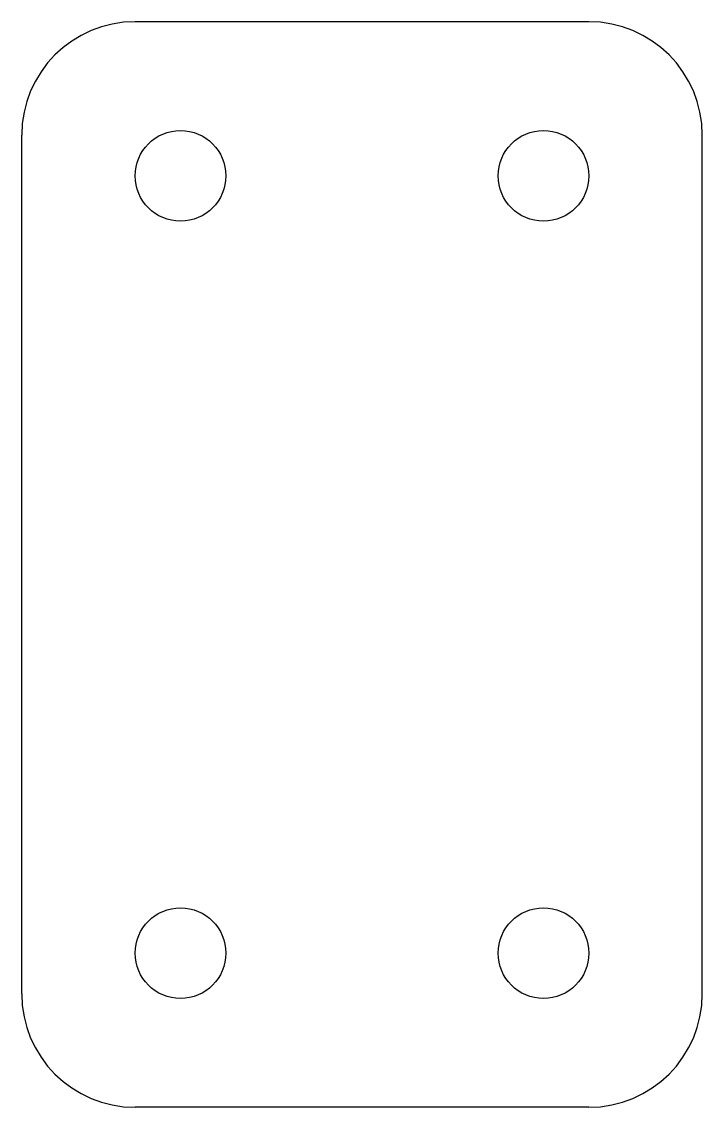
# Model space of a CAD drawing. Header units: millimetres. Extents: x -15 to 15, y -23.9 to 24.
import ezdxf

# ---------------------------------------------------------------- set-up
doc = ezdxf.new("R2010")
doc.units = ezdxf.units.MM

msp = doc.modelspace()

# ---------------------------------------------------------------- linework, layer by layer
at = {"color": 7, "linetype": 'Continuous', "lineweight": 25}
for p, q in [((10, 24), (-10, 24)), ((-15, -18.894), (-15, 19)), ((15, -18.894), (15, 19)), ((10, -23.894), (-10, -23.894))]:
    msp.add_line(p, q, dxfattribs=at)
for centre in [(-8, 17.2), (8, 17.2), (-8, -17.094), (8, -17.094)]:
    msp.add_circle(centre, 2, dxfattribs=at)
for centre, start, end in [((-10, 19), 90, 180), ((10, 19), 0, 90), ((-10, -18.894), 180, 270), ((10, -18.894), 270, 0)]:
    msp.add_arc(centre, 5, start, end, dxfattribs=at)

doc.saveas('drawing.dxf')
